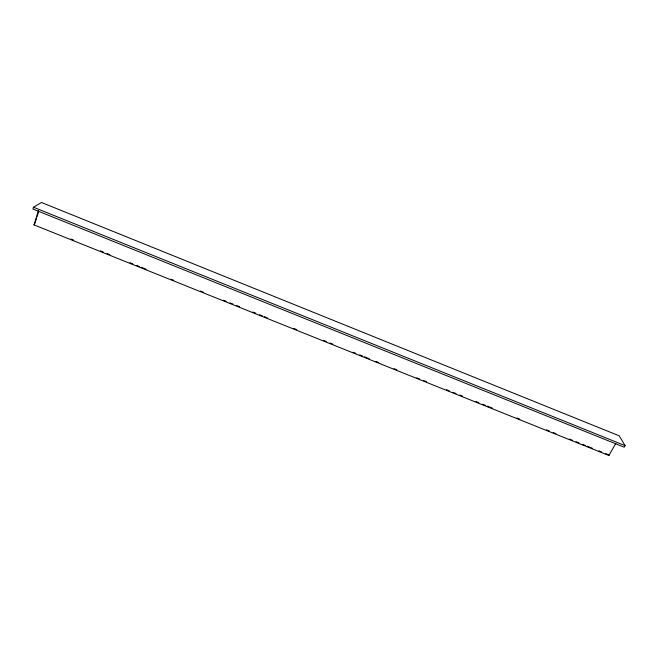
<?xml version="1.0" encoding="UTF-8"?>
<svg xmlns="http://www.w3.org/2000/svg" width="658" height="658" viewBox="0 0 658 658"><rect width="100%" height="100%" fill="white"/><g stroke="black" fill="none" stroke-linecap="round" stroke-linejoin="round"><path stroke-width="0.99" d="M33.459 207.212L32.9 209.022L624.212 447.201L625.1 445.647L619.211 435.818L41.495 202.491L33.459 207.212L625.1 445.647M615.839 443.327L608.913 455.509L33.977 224.88L38.501 210.42M34.915 223.514L36.412 218.736M37.004 216.827L38.501 212.049M33.977 224.88L34.611 224.468M70.834 239.002L73.696 240.154M100.386 250.863L103.248 252.006M107.065 253.536L109.919 254.687M129.939 262.715L132.801 263.866M136.609 265.396L139.471 266.539M141.38 267.304L146.142 269.221M170.932 279.165L173.786 280.308M200.484 291.017L203.338 292.16M223.358 300.196L226.22 301.339M230.029 302.869L232.891 304.021M236.707 305.551L239.561 306.694M252.911 312.048L255.773 313.2M259.581 314.73L262.443 315.873M264.351 316.638L267.206 317.789M293.904 328.498L296.758 329.642M323.448 340.351L326.31 341.502M330.127 343.032L332.981 344.175M353.001 352.211L355.863 353.354M359.671 354.884L362.533 356.036M364.442 356.8L369.204 358.709M375.882 361.39L378.737 362.533M393.994 368.653L396.848 369.804M416.868 377.832L419.73 378.983M423.546 380.513L426.4 381.656M446.42 389.692L449.282 390.836M453.091 392.365L455.953 393.517M459.769 395.047L462.623 396.19M475.973 401.544L478.835 402.696M482.643 404.226L485.505 405.369M487.413 406.134L492.176 408.05M516.966 417.995L519.82 419.138M546.51 429.847L549.372 430.998M553.189 432.528L556.043 433.671M569.392 439.026L572.254 440.177M576.063 441.707L578.925 442.85M582.741 444.38L585.595 445.532M587.504 446.297L592.274 448.205M598.945 450.886L601.807 452.03M605.615 453.559L608.477 454.711L608.913 455.509"/></g></svg>
